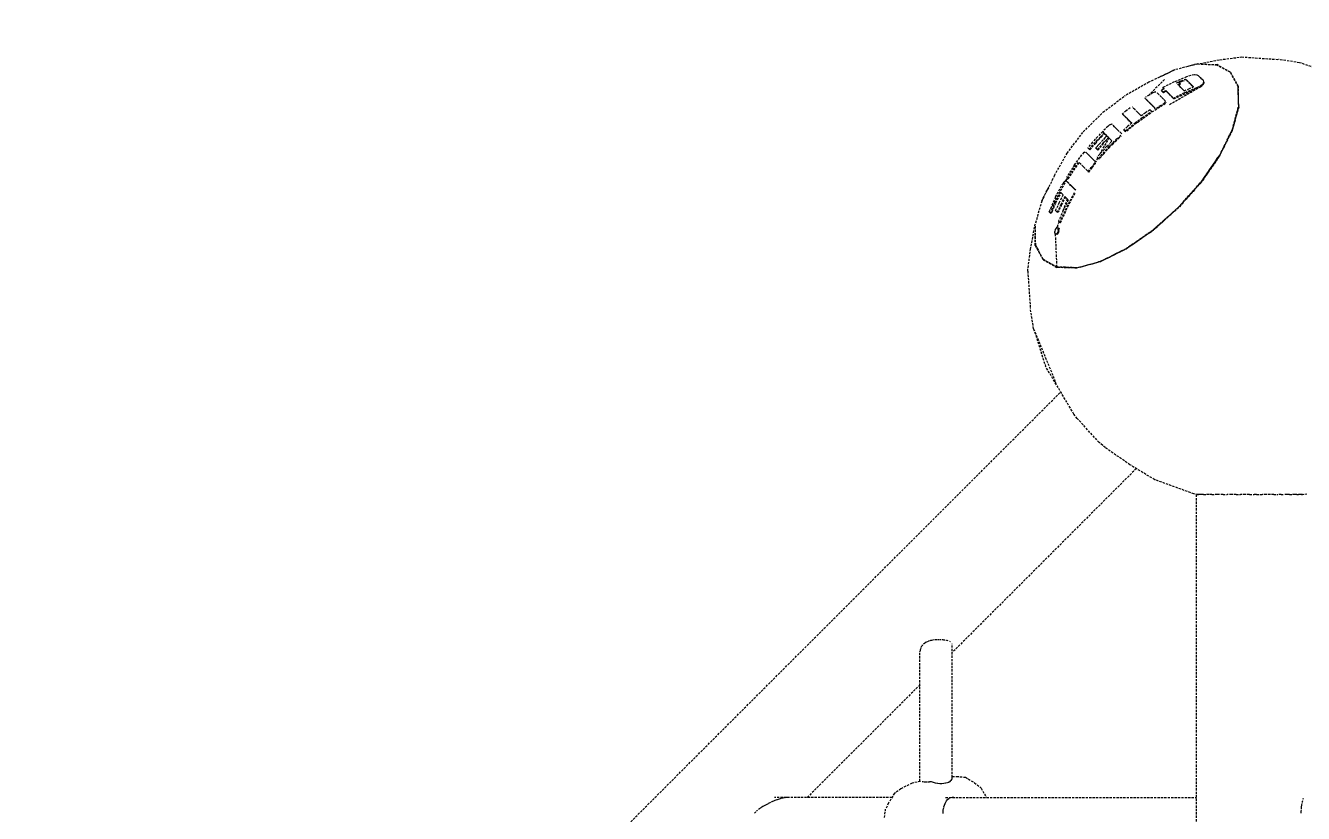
# Model space of a CAD drawing. Header units: millimetres. Extents: x -5899 to 5819, y -5159 to 4068.
# Drawn here: x -2315 to -1602, y 836 to 1275 of the extents above; entities that cross this region are included whole.
import ezdxf

# ---------------------------------------------------------------- set-up
doc = ezdxf.new("R2010")
doc.units = ezdxf.units.MM
doc.linetypes.add('HIDDEN', pattern=[1.905, 1.27, -0.635])
for name, color, linetype in [('DIKOM_ОБЪЕКТ', 7, 'Continuous'), ('DIKOM_РАЗМЕР_ЗОНА', 7, 'Continuous'), ('DIKOM_РАЗМЕР_ОБЪЕКТА', 7, 'Continuous')]:
    doc.layers.add(name, color=color, linetype=linetype)
doc.styles.add('style1', font='arialbd.ttf', dxfattribs={"width": 0.8})
doc.dimstyles.new('1-50', dxfattribs={"dimtxt": 300, "dimasz": 200, "dimexe": 100, "dimexo": 0, "dimgap": 100, "dimtad": 1, "dimtxsty": 'style1', "dimcen": 200, "dimclrd": 7, "dimclre": 7, "dimclrt": 7, "dimadec": 1, "dimazin": 2, "dimtfac": 1, "dimtmove": 0, "dimatfit": 2, "dimfxl": 0, "dimlwd": 25, "dimlwe": 18, "dimarcsym": 0})

# ---------------------------------------------------------------- blocks, each defined once
blk = doc.blocks.new('*D0')
at = {"layer": 'Defpoints', "color": 0, "transparency": 16777216}
for p in [(-587.32, 2301.17), (-4790.55, -2120.14), (-586.68, -2120.14)]:
    blk.add_point(p, dxfattribs=at)
at = {"layer": 'DIKOM_РАЗМЕР_ОБЪЕКТА', "color": 7, "lineweight": 18, "transparency": 16777216}
for p, q in [((-587.32, 2301.17), (-4890.55, 2301.17)), ((-586.68, -2120.14), (-4890.55, -2120.14))]:
    blk.add_line(p, q, dxfattribs=at)
at = {"layer": 'DIKOM_РАЗМЕР_ОБЪЕКТА', "color": 7, "lineweight": 25, "transparency": 16777216}
blk.add_line((-4790.55, 2101.17), (-4790.55, -1920.14), dxfattribs=at)
at = {"layer": 'DIKOM_РАЗМЕР_ОБЪЕКТА', "color": 7, "transparency": 16777216}
for points in [[(-4823.88, 2101.17), (-4757.22, 2101.17), (-4790.55, 2301.17)], [(-4823.88, -1920.14), (-4757.22, -1920.14), (-4790.55, -2120.14)]]:
    blk.add_solid(points, dxfattribs=at)
at = {"layer": 'DIKOM_РАЗМЕР_ОБЪЕКТА', "color": 7, "transparency": 16777216, "insert": (-5069.25, 85.55), "char_height": 300, "attachment_point": 5, "rotation": 90, "style": 'style1'}
blk.add_mtext('{\\fArial|b0|i0|c204|p34;\\H1.16667x;4400}', dxfattribs=at)
blk = doc.blocks.new('*D2')
at = {"layer": 'Defpoints', "color": 0, "transparency": 16777216}
for p in [(-5423.09, 4068.46), (-588.59, 4068.46), (-588.59, -3888.19)]:
    blk.add_point(p, dxfattribs=at)
at = {"layer": 'DIKOM_РАЗМЕР_ЗОНА', "color": 7, "lineweight": 18, "transparency": 16777216}
for p, q in [((-588.59, 4068.46), (-5523.09, 4068.46)), ((-588.59, -3888.19), (-5523.09, -3888.19))]:
    blk.add_line(p, q, dxfattribs=at)
at = {"layer": 'DIKOM_РАЗМЕР_ЗОНА', "color": 7, "lineweight": 25, "transparency": 16777216}
blk.add_line((-5423.09, -3688.19), (-5423.09, 3868.46), dxfattribs=at)
at = {"layer": 'DIKOM_РАЗМЕР_ЗОНА', "color": 7, "transparency": 16777216}
for points in [[(-5456.42, 3868.46), (-5389.75, 3868.46), (-5423.09, 4068.46)], [(-5456.42, -3688.19), (-5389.75, -3688.19), (-5423.09, -3888.19)]]:
    blk.add_solid(points, dxfattribs=at)
at = {"layer": 'DIKOM_РАЗМЕР_ЗОНА', "color": 7, "transparency": 16777216, "insert": (-5701.79, 90.08), "char_height": 300, "attachment_point": 5, "rotation": 90, "style": 'style1'}
blk.add_mtext('{\\fArial|b0|i0|c204|p34;\\H1.16667x;7900}', dxfattribs=at)

msp = doc.modelspace()

# ---------------------------------------------------------------- linework, layer by layer
at = {"layer": 'DIKOM_ОБЪЕКТ', "color": 7, "linetype": 'HIDDEN', "lineweight": 15}
for p, q in [((-1661.955, 1253.7), (-1649.036, 1256.09)), ((-1649.036, 1256.09), (-1636.926, 1257.691)), ((-1636.926, 1257.691), (-1616.344, 1256.229)), ((-1604.716, 1254.461), (-1616.344, 1256.229)), ((-1583.67, 1247.765), (-1604.716, 1254.461)), ((-1674.149, 1250.509), (-1688.634, 1243.562)), ((-1682.868, 1246.327), (-1675.334, 1250.071)), ((-1674.705, 1250.241), (-1675.334, 1250.071)), ((-1661.387, 1253.75), (-1674.149, 1250.509)), ((-1665.331, 1247.308), (-1667.704, 1246.582)), ((-1661.955, 1253.7), (-1667.433, 1252.214)), ((-1663.276, 1247.621), (-1665.331, 1247.308)), ((-1661.76, 1247.548), (-1663.276, 1247.621)), ((-1660.924, 1247.178), (-1661.76, 1247.548)), ((-1661.387, 1253.75), (-1651.033, 1253.306)), ((-1660.013, 1246.266), (-1660.924, 1247.178)), ((-1657.429, 1253.58), (-1650.741, 1253.403)), ((-1643.261, 1249.082), (-1651.033, 1253.306)), ((-1643.071, 1249.211), (-1650.741, 1253.403)), ((-1643.261, 1249.082), (-1638.951, 1240.942)), ((-1643.167, 1248.987), (-1638.94, 1241.197)), ((-1643.167, 1248.987), (-1638.951, 1240.942)), ((-1638.724, 1241.125), (-1643.071, 1249.211)), ((-1688.634, 1243.562), (-1702.355, 1235.808)), ((-1679.928, 1245.122), (-1688.93, 1236.141)), ((-1674.525, 1243.712), (-1680.875, 1240.622)), ((-1680.681, 1240.194), (-1680.875, 1240.622)), ((-1680.875, 1240.622), (-1680.496, 1240.243)), ((-1680.681, 1240.194), (-1680.303, 1239.816)), ((-1680.496, 1240.243), (-1680.102, 1239.849)), ((-1677.064, 1231.152), (-1659.77, 1241.165)), ((-1677.064, 1231.152), (-1661.673, 1240.238)), ((-1674.782, 1234.292), (-1661.673, 1240.238)), ((-1667.704, 1246.582), (-1674.525, 1243.712)), ((-1673.333, 1243.154), (-1670.753, 1244.284)), ((-1672.548, 1243.331), (-1673.212, 1243.034)), ((-1671.883, 1243.624), (-1672.548, 1243.331)), ((-1672.464, 1242.286), (-1671.801, 1242.583)), ((-1671.663, 1241.484), (-1672.464, 1242.286)), ((-1671.643, 1242.146), (-1672.114, 1241.935)), ((-1671.883, 1243.624), (-1671.515, 1243.256)), ((-1671.801, 1242.583), (-1671.136, 1242.876)), ((-1670.817, 1240.638), (-1671.663, 1241.484)), ((-1670.981, 1242.438), (-1671.643, 1242.146)), ((-1670.597, 1243.841), (-1671.642, 1243.383)), ((-1671.515, 1243.256), (-1671.136, 1242.876)), ((-1670.981, 1242.438), (-1671.136, 1242.876)), ((-1669.902, 1239.723), (-1670.817, 1240.638)), ((-1670.753, 1244.284), (-1668.157, 1245.355)), ((-1670.045, 1244.075), (-1670.597, 1243.841)), ((-1670.045, 1244.075), (-1668.014, 1244.907)), ((-1668.946, 1238.766), (-1666.368, 1239.897)), ((-1668.438, 1237.87), (-1661.792, 1240.668)), ((-1668.014, 1244.907), (-1668.157, 1245.355)), ((-1666.958, 1244.157), (-1668.157, 1245.355)), ((-1666.82, 1243.714), (-1668.014, 1244.907)), ((-1665.646, 1242.843), (-1666.958, 1244.157)), ((-1665.512, 1242.406), (-1666.82, 1243.714)), ((-1666.368, 1239.897), (-1663.772, 1240.97)), ((-1665.646, 1242.843), (-1664.731, 1241.928)), ((-1665.512, 1242.406), (-1664.6, 1241.494)), ((-1664.731, 1241.928), (-1663.772, 1240.97)), ((-1664.6, 1241.494), (-1663.989, 1240.881)), ((-1661.792, 1240.668), (-1659.727, 1241.691)), ((-1659.693, 1241.212), (-1661.792, 1240.668)), ((-1659.77, 1241.165), (-1661.792, 1240.668)), ((-1659.039, 1245.292), (-1660.013, 1246.266)), ((-1659.727, 1241.691), (-1658.413, 1242.76)), ((-1659.693, 1241.212), (-1658.455, 1242.162)), ((-1658.615, 1244.869), (-1659.039, 1245.292)), ((-1658.182, 1244.436), (-1658.615, 1244.869)), ((-1658.455, 1242.162), (-1657.846, 1243.155)), ((-1658.413, 1242.76), (-1657.929, 1243.72)), ((-1657.929, 1243.72), (-1658.182, 1244.436)), ((-1657.846, 1243.155), (-1657.85, 1243.605)), ((-1638.561, 1230.399), (-1638.951, 1240.942)), ((-1638.579, 1230.913), (-1638.94, 1241.197)), ((-1638.579, 1230.904), (-1638.937, 1241.118)), ((-1638.579, 1230.9), (-1638.724, 1241.125)), ((-1714.259, 1226.787), (-1702.355, 1235.808)), ((-1690.585, 1234.347), (-1690.82, 1234.752)), ((-1689.321, 1233.252), (-1690.82, 1234.752)), ((-1689.056, 1232.816), (-1690.585, 1234.347)), ((-1688.535, 1236.386), (-1690.493, 1235.178)), ((-1687.622, 1231.553), (-1689.321, 1233.252)), ((-1687.4, 1231.16), (-1689.056, 1232.816)), ((-1686.501, 1237.592), (-1688.535, 1236.386)), ((-1685.831, 1237.921), (-1686.501, 1237.592)), ((-1685.218, 1238.113), (-1685.831, 1237.921)), ((-1685.218, 1238.113), (-1684.74, 1238.157)), ((-1683.092, 1236.693), (-1684.453, 1238.054)), ((-1681.578, 1235.178), (-1683.092, 1236.693)), ((-1680.881, 1239.44), (-1681.65, 1239.03)), ((-1681.453, 1238.607), (-1681.65, 1239.03)), ((-1681.65, 1239.03), (-1681.219, 1238.599)), ((-1680.562, 1234.162), (-1681.578, 1235.178)), ((-1681.453, 1238.607), (-1681.023, 1238.179)), ((-1681.219, 1238.599), (-1680.772, 1238.152)), ((-1681.023, 1238.179), (-1680.578, 1237.733)), ((-1680.102, 1239.849), (-1680.881, 1239.44)), ((-1680.772, 1238.152), (-1679.999, 1238.564)), ((-1680.578, 1237.733), (-1680.772, 1238.152)), ((-1679.811, 1238.142), (-1680.578, 1237.733)), ((-1679.499, 1233.099), (-1680.562, 1234.162)), ((-1679.999, 1238.564), (-1679.225, 1238.971)), ((-1679.036, 1238.548), (-1679.811, 1238.142)), ((-1679.31, 1232.7), (-1679.499, 1233.099)), ((-1678.432, 1238.178), (-1679.225, 1238.971)), ((-1679.036, 1238.548), (-1679.225, 1238.971)), ((-1678.247, 1237.758), (-1679.036, 1238.548)), ((-1677.596, 1237.342), (-1678.432, 1238.178)), ((-1677.414, 1236.926), (-1678.247, 1237.758)), ((-1677.596, 1237.342), (-1676.311, 1236.057)), ((-1677.414, 1236.926), (-1676.133, 1235.645)), ((-1676.311, 1236.057), (-1674.953, 1234.698)), ((-1676.133, 1235.645), (-1674.782, 1234.292)), ((-1674.953, 1234.698), (-1668.438, 1237.87)), ((-1674.782, 1234.292), (-1674.953, 1234.698)), ((-1668.946, 1238.766), (-1669.902, 1239.723)), ((-1725.221, 1215.844), (-1714.259, 1226.787)), ((-1701.307, 1227.654), (-1703.423, 1225.986)), ((-1703.137, 1225.617), (-1703.423, 1225.986)), ((-1703.423, 1225.986), (-1701.839, 1224.402)), ((-1699.036, 1229.37), (-1701.307, 1227.654)), ((-1696.487, 1228.278), (-1697.933, 1229.722)), ((-1694.844, 1226.633), (-1696.487, 1228.278)), ((-1694.884, 1221.311), (-1686.943, 1226.992)), ((-1693.921, 1225.711), (-1694.844, 1226.633)), ((-1692.97, 1224.758), (-1693.921, 1225.711)), ((-1690.549, 1226.482), (-1692.97, 1224.758)), ((-1692.272, 1223.808), (-1687.163, 1227.368)), ((-1688.005, 1228.21), (-1690.549, 1226.482)), ((-1687.587, 1227.792), (-1688.005, 1228.21)), ((-1687.622, 1231.553), (-1686.397, 1230.327)), ((-1687.163, 1227.368), (-1687.587, 1227.792)), ((-1686.177, 1229.938), (-1687.4, 1231.16)), ((-1686.943, 1226.992), (-1687.163, 1227.368)), ((-1686.943, 1226.992), (-1680.28, 1231.169)), ((-1686.943, 1226.992), (-1684.253, 1228.762)), ((-1686.397, 1230.327), (-1685.112, 1229.042)), ((-1684.9, 1228.659), (-1686.177, 1229.938)), ((-1684.463, 1229.146), (-1682.501, 1230.357)), ((-1682.501, 1230.357), (-1680.473, 1231.561)), ((-1680.473, 1231.561), (-1679.89, 1231.984)), ((-1680.28, 1231.169), (-1679.722, 1231.57)), ((-1679.89, 1231.984), (-1679.521, 1232.413)), ((-1679.722, 1231.57), (-1679.344, 1231.997)), ((-1679.2, 1232.393), (-1679.344, 1231.997)), ((-1638.561, 1229.684), (-1642.301, 1216.36)), ((-1638.57, 1230.361), (-1642.051, 1217.3)), ((-1642.051, 1217.3), (-1638.747, 1229.833)), ((-1638.561, 1230.399), (-1638.747, 1229.833)), ((-1638.561, 1230.399), (-1638.579, 1230.894)), ((-1638.561, 1229.684), (-1638.57, 1230.361)), ((-1711.47, 1218.955), (-1714.422, 1216.097)), ((-1710.737, 1219.545), (-1711.47, 1218.955)), ((-1710.02, 1219.947), (-1710.737, 1219.545)), ((-1710.02, 1219.947), (-1709.422, 1220.102)), ((-1709.022, 1219.983), (-1709.422, 1220.102)), ((-1707.736, 1218.696), (-1709.022, 1219.983)), ((-1707.045, 1218.003), (-1707.736, 1218.696)), ((-1703.137, 1225.617), (-1701.488, 1223.967)), ((-1700.533, 1218.834), (-1702.681, 1216.989)), ((-1696.137, 1220.89), (-1701.841, 1216.148)), ((-1700.976, 1223.539), (-1701.839, 1224.402)), ((-1695.64, 1220.728), (-1701.561, 1215.818)), ((-1700.662, 1223.141), (-1701.488, 1223.967)), ((-1700.068, 1222.631), (-1700.976, 1223.539)), ((-1699.796, 1222.274), (-1700.662, 1223.141)), ((-1698.194, 1220.757), (-1700.533, 1218.834)), ((-1700.068, 1222.631), (-1699.141, 1221.705)), ((-1699.796, 1222.274), (-1698.87, 1221.348)), ((-1699.141, 1221.705), (-1698.194, 1220.757)), ((-1698.24, 1220.718), (-1698.87, 1221.348)), ((-1692.272, 1223.808), (-1696.137, 1220.89)), ((-1694.884, 1221.311), (-1695.64, 1220.728)), ((-1734.27, 1203.946), (-1725.221, 1215.844)), ((-1717.291, 1213.149), (-1720.075, 1210.112)), ((-1717.917, 1210.75), (-1715.83, 1212.979)), ((-1717.465, 1205.946), (-1711.19, 1212.649)), ((-1714.422, 1216.097), (-1717.291, 1213.149)), ((-1716.906, 1211.163), (-1715.159, 1213.013)), ((-1716.033, 1203.41), (-1710.874, 1212.332)), ((-1715.83, 1212.979), (-1713.698, 1215.157)), ((-1714.188, 1211.406), (-1715.297, 1210.245)), ((-1715.159, 1213.013), (-1713.372, 1214.831)), ((-1711.19, 1212.649), (-1714.422, 1216.097)), ((-1714.422, 1216.097), (-1713.698, 1215.157)), ((-1714.383, 1209.349), (-1711.19, 1212.649)), ((-1713.15, 1212.513), (-1714.188, 1211.406)), ((-1711.19, 1212.649), (-1713.698, 1215.157)), ((-1713.698, 1215.157), (-1712.917, 1214.376)), ((-1713.15, 1212.513), (-1712.638, 1213.041)), ((-1711.19, 1212.649), (-1712.917, 1214.376)), ((-1712.917, 1214.376), (-1712.095, 1213.553)), ((-1712.095, 1213.553), (-1712.638, 1213.041)), ((-1711.19, 1212.649), (-1712.095, 1213.553)), ((-1711.19, 1212.649), (-1710.25, 1211.708)), ((-1710.25, 1211.708), (-1709.267, 1210.724)), ((-1708.657, 1209.812), (-1706.506, 1211.905)), ((-1707.426, 1210.42), (-1705.722, 1212.054)), ((-1706.324, 1217.283), (-1707.045, 1218.003)), ((-1706.506, 1211.905), (-1704.323, 1213.968)), ((-1705.757, 1216.716), (-1706.324, 1217.283)), ((-1705.173, 1216.132), (-1705.757, 1216.716)), ((-1705.722, 1212.054), (-1704.033, 1213.646)), ((-1703.964, 1214.923), (-1705.173, 1216.132)), ((-1703.676, 1214.597), (-1703.964, 1214.923)), ((-1702.398, 1216.654), (-1702.681, 1216.989)), ((-1702.681, 1216.989), (-1702.266, 1216.574)), ((-1702.398, 1216.654), (-1701.977, 1216.234)), ((-1702.266, 1216.574), (-1701.841, 1216.148)), ((-1701.561, 1215.818), (-1701.977, 1216.234)), ((-1701.561, 1215.818), (-1701.841, 1216.148)), ((-1642.301, 1216.36), (-1649.4, 1202.235)), ((-1642.051, 1217.3), (-1649.169, 1202.814)), ((-1649.169, 1202.814), (-1642.467, 1216.574)), ((-1649.108, 1202.937), (-1642.61, 1216.163)), ((-1642.051, 1217.3), (-1642.467, 1216.574)), ((-1642.442, 1216.505), (-1642.195, 1217.006)), ((-1724.549, 1204.472), (-1725.067, 1204.082)), ((-1724.549, 1204.472), (-1724.123, 1204.629)), ((-1723.469, 1204.266), (-1723.836, 1204.549)), ((-1722.515, 1203.229), (-1723.836, 1204.549)), ((-1722.166, 1202.963), (-1723.469, 1204.266)), ((-1720.075, 1210.112), (-1722.763, 1206.997)), ((-1722.763, 1206.997), (-1722.351, 1206.585)), ((-1722.351, 1206.585), (-1721.933, 1206.166)), ((-1721.933, 1206.166), (-1717.917, 1210.75)), ((-1721.573, 1205.876), (-1721.933, 1206.166)), ((-1721.573, 1205.876), (-1718.308, 1209.635)), ((-1717.393, 1207.943), (-1718.37, 1206.851)), ((-1717.927, 1206.408), (-1718.37, 1206.851)), ((-1718.308, 1209.635), (-1716.906, 1211.163)), ((-1717.465, 1205.946), (-1717.927, 1206.408)), ((-1713.492, 1206.309), (-1717.502, 1201.733)), ((-1717.465, 1205.946), (-1714.383, 1209.349)), ((-1717.124, 1205.656), (-1717.465, 1205.946)), ((-1716.39, 1209.069), (-1717.393, 1207.943)), ((-1717.124, 1205.656), (-1714.054, 1209.045)), ((-1716.738, 1200.97), (-1712.792, 1205.46)), ((-1716.39, 1209.069), (-1715.297, 1210.245)), ((-1713.864, 1203.653), (-1710.861, 1206.912)), ((-1712.108, 1207.805), (-1713.492, 1206.309)), ((-1712.792, 1205.46), (-1710.752, 1207.658)), ((-1712.108, 1207.805), (-1710.69, 1209.265)), ((-1710.861, 1206.912), (-1709.088, 1208.762)), ((-1710.752, 1207.658), (-1708.657, 1209.812)), ((-1709.267, 1210.724), (-1710.69, 1209.265)), ((-1709.088, 1208.762), (-1707.426, 1210.42)), ((-1741.301, 1191.472), (-1734.27, 1203.946)), ((-1730.114, 1197.403), (-1734.671, 1190.431)), ((-1730.879, 1194.688), (-1727.83, 1199.044)), ((-1730.476, 1194.455), (-1727.497, 1198.71)), ((-1730.114, 1197.403), (-1725.612, 1203.489)), ((-1726.558, 1197.77), (-1727.83, 1199.044)), ((-1725.143, 1196.355), (-1726.558, 1197.77)), ((-1725.067, 1204.082), (-1725.612, 1203.489)), ((-1721.015, 1201.728), (-1722.515, 1203.229)), ((-1720.659, 1201.455), (-1722.166, 1202.963)), ((-1719.906, 1200.618), (-1721.015, 1201.728)), ((-1720.759, 1195.925), (-1719.11, 1198.049)), ((-1719.548, 1200.342), (-1720.659, 1201.455)), ((-1720.06, 1196.125), (-1718.761, 1197.79)), ((-1718.763, 1199.475), (-1719.906, 1200.618)), ((-1718.416, 1199.212), (-1719.548, 1200.342)), ((-1718.837, 1198.476), (-1719.11, 1198.049)), ((-1718.837, 1198.476), (-1718.68, 1198.897)), ((-1718.761, 1197.79), (-1718.485, 1198.224)), ((-1718.485, 1198.224), (-1718.332, 1198.641)), ((-1717.185, 1201.416), (-1718.416, 1199.212)), ((-1717.502, 1201.733), (-1717.122, 1201.353)), ((-1717.122, 1201.353), (-1716.738, 1200.97)), ((-1716.398, 1200.699), (-1716.738, 1200.97)), ((-1713.864, 1203.653), (-1716.398, 1200.699)), ((-1649.603, 1202.34), (-1659.607, 1187.913)), ((-1649.169, 1202.814), (-1659.444, 1187.904)), ((-1659.444, 1187.904), (-1649.603, 1202.34)), ((-1649.4, 1202.235), (-1659.378, 1187.877)), ((-1654.414, 1195.203), (-1649.66, 1202.101)), ((-1649.169, 1202.814), (-1649.603, 1202.34)), ((-1649.46, 1202.393), (-1649.171, 1202.812)), ((-1741.301, 1191.472), (-1748.437, 1177.237)), ((-1733.949, 1189.907), (-1730.879, 1194.688)), ((-1733.54, 1189.681), (-1730.597, 1194.274)), ((-1725.143, 1196.355), (-1723.823, 1195.035)), ((-1723.823, 1195.035), (-1722.448, 1193.66)), ((-1722.448, 1193.66), (-1720.759, 1195.925)), ((-1722.086, 1193.42), (-1722.448, 1193.66)), ((-1722.086, 1193.42), (-1720.4, 1195.683)), ((-1720.4, 1195.683), (-1720.06, 1196.125)), ((-1748.404, 1177.323), (-1744.275, 1185.538)), ((-1744.322, 1171.349), (-1734.787, 1188.541)), ((-1740.644, 1179.542), (-1736.703, 1186.981)), ((-1736.137, 1187.816), (-1736.703, 1186.981)), ((-1735.591, 1188.373), (-1736.137, 1187.816)), ((-1735.591, 1188.373), (-1735.124, 1188.62)), ((-1734.415, 1189.751), (-1735.124, 1188.62)), ((-1734.856, 1189.047), (-1734.467, 1189.803)), ((-1734.375, 1188.321), (-1734.787, 1188.541)), ((-1733.508, 1187.262), (-1734.787, 1188.541)), ((-1733.105, 1187.049), (-1734.375, 1188.321)), ((-1733.851, 1189.376), (-1734.265, 1189.604)), ((-1732.096, 1185.85), (-1733.508, 1187.262)), ((-1731.696, 1185.64), (-1733.105, 1187.049)), ((-1730.942, 1184.695), (-1732.096, 1185.85)), ((-1730.545, 1184.489), (-1731.696, 1185.64)), ((-1729.732, 1183.483), (-1730.942, 1184.695)), ((-1729.341, 1183.285), (-1730.545, 1184.489)), ((-1672.26, 1173.701), (-1659.607, 1187.913)), ((-1659.444, 1187.904), (-1672.176, 1173.595)), ((-1659.378, 1187.877), (-1672.027, 1173.644)), ((-1668.383, 1177.86), (-1659.516, 1187.824)), ((-1748.437, 1177.237), (-1752.157, 1163.978)), ((-1740.644, 1179.542), (-1744.322, 1171.349)), ((-1743.508, 1170.534), (-1740.912, 1176.454)), ((-1742.61, 1171.473), (-1740.477, 1176.281)), ((-1740.912, 1176.454), (-1738.017, 1182.269)), ((-1740.655, 1171.929), (-1738.621, 1176.334)), ((-1740.477, 1176.281), (-1737.669, 1181.92)), ((-1738.621, 1176.334), (-1736.423, 1180.675)), ((-1738.017, 1182.269), (-1737.244, 1181.496)), ((-1735.519, 1179.771), (-1737.718, 1175.431)), ((-1735.182, 1179.434), (-1737.295, 1175.264)), ((-1737.244, 1181.496), (-1736.423, 1180.675)), ((-1734.224, 1178.476), (-1736.614, 1171.741)), ((-1733.59, 1177.842), (-1736.487, 1172.031)), ((-1735.519, 1179.771), (-1734.576, 1178.827)), ((-1734.576, 1178.827), (-1733.59, 1177.842)), ((-1734.328, 1174.139), (-1729.891, 1182.33)), ((-1733.906, 1174.006), (-1731.288, 1178.987)), ((-1731.288, 1178.987), (-1729.499, 1182.135)), ((-1744.322, 1171.349), (-1743.923, 1170.949)), ((-1743.508, 1170.534), (-1743.923, 1170.949)), ((-1743.061, 1170.387), (-1743.508, 1170.534)), ((-1742.61, 1171.473), (-1743.061, 1170.387)), ((-1740.209, 1171.484), (-1740.655, 1171.929)), ((-1739.752, 1171.026), (-1740.209, 1171.484)), ((-1737.718, 1175.431), (-1739.752, 1171.026)), ((-1739.32, 1170.876), (-1739.752, 1171.026)), ((-1737.295, 1175.264), (-1739.32, 1170.876)), ((-1736.487, 1172.031), (-1739.087, 1166.111)), ((-1738.314, 1165.339), (-1734.328, 1174.139)), ((-1737.89, 1165.212), (-1733.906, 1174.006)), ((-1687.009, 1160.634), (-1672.26, 1173.701)), ((-1672.176, 1173.595), (-1686.472, 1160.886)), ((-1672.027, 1173.644), (-1686.346, 1160.904)), ((-1754.68, 1150.269), (-1752.157, 1163.936)), ((-1752.153, 1163.223), (-1752.157, 1163.978)), ((-1752.153, 1163.223), (-1751.953, 1152.869)), ((-1740.436, 1162.211), (-1740.853, 1161.37)), ((-1740.002, 1162.671), (-1740.436, 1162.211)), ((-1738.736, 1165.76), (-1739.798, 1162.717)), ((-1739.177, 1162.638), (-1739.616, 1162.758)), ((-1739.184, 1161.896), (-1739.329, 1162.491)), ((-1739.225, 1161.018), (-1739.184, 1161.896)), ((-1739.087, 1166.111), (-1738.703, 1165.728)), ((-1738.899, 1162.374), (-1738.754, 1161.776)), ((-1738.795, 1160.91), (-1738.754, 1161.776)), ((-1738.703, 1165.728), (-1738.314, 1165.339)), ((-1737.89, 1165.212), (-1738.314, 1165.339)), ((-1686.289, 1161.05), (-1680.077, 1166.571)), ((-1751.981, 1152.557), (-1752.081, 1159.51)), ((-1741.152, 1159.493), (-1741.108, 1160.38)), ((-1741.152, 1159.493), (-1741.007, 1158.884)), ((-1740.853, 1161.37), (-1741.108, 1160.38)), ((-1740.277, 1158.507), (-1740.721, 1158.609)), ((-1739.872, 1140.506), (-1740.68, 1158.6)), ((-1740.335, 1158.695), (-1739.898, 1159.158)), ((-1739.485, 1160), (-1739.898, 1159.158)), ((-1739.886, 1158.605), (-1739.455, 1159.075)), ((-1739.225, 1161.018), (-1739.485, 1160)), ((-1739.054, 1159.896), (-1739.455, 1159.075)), ((-1738.827, 1160.721), (-1739.054, 1159.896)), ((-1686.472, 1160.886), (-1701.355, 1150.635)), ((-1701.355, 1150.635), (-1687.009, 1160.634)), ((-1686.346, 1160.904), (-1700.982, 1150.762)), ((-1700.875, 1150.966), (-1686.475, 1160.884)), ((-1686.472, 1160.886), (-1687.009, 1160.634)), ((-1756.22, 1138.199), (-1754.68, 1150.269)), ((-1747.635, 1144.472), (-1751.981, 1152.557)), ((-1751.774, 1152.424), (-1751.953, 1152.869)), ((-1751.953, 1152.869), (-1747.642, 1144.73)), ((-1751.775, 1152.427), (-1749.404, 1148.057)), ((-1749.393, 1148.035), (-1751.774, 1152.424)), ((-1701.355, 1150.635), (-1715.821, 1143.525)), ((-1715.821, 1143.525), (-1702.27, 1150.25)), ((-1700.982, 1150.762), (-1715.373, 1143.611)), ((-1715.244, 1143.81), (-1701.36, 1150.632)), ((-1701.355, 1150.635), (-1702.27, 1150.25)), ((-1747.642, 1144.73), (-1739.872, 1140.506)), ((-1747.635, 1144.472), (-1739.964, 1140.279)), ((-1747.548, 1144.635), (-1739.739, 1140.401)), ((-1746.942, 1144.306), (-1747.498, 1144.609)), ((-1739.746, 1140.405), (-1746.942, 1144.306)), ((-1728.752, 1139.983), (-1739.964, 1140.279)), ((-1729.516, 1140.061), (-1739.872, 1140.506)), ((-1739.739, 1140.401), (-1728.915, 1140.03)), ((-1739.739, 1140.401), (-1729.516, 1140.061)), ((-1728.915, 1140.03), (-1715.821, 1143.525)), ((-1728.915, 1140.03), (-1716.756, 1143.304)), ((-1728.752, 1139.983), (-1715.373, 1143.611)), ((-1727.754, 1140.34), (-1715.84, 1143.521)), ((-1715.821, 1143.525), (-1716.756, 1143.304)), ((-1756.22, 1138.199), (-1754.763, 1117.579)), ((-1728.915, 1140.03), (-1729.516, 1140.061)), ((-1752.923, 1106.007), (-1754.763, 1117.579)), ((-1752.923, 1106.007), (-1746.225, 1084.939)), ((-1752.923, 1106.007), (-1741.031, 1077.068)), ((-1730.466, 1058.454), (-1746.225, 1084.939)), ((-1740.314, 1075.46), (-1741.031, 1077.068)), ((-2637.619, 170.93), (-1737.798, 1070.777)), ((-1728.629, 1055.973), (-1730.466, 1058.454)), ((-1716.357, 1042.639), (-1728.629, 1055.973)), ((-1712.967, 1039.706), (-1716.357, 1042.639)), ((-1699.207, 1030.15), (-1712.967, 1039.706)), ((-1695.692, 1028.033), (-1798.29, 925.435)), ((-1685.378, 1021.821), (-1699.207, 1030.15)), ((-1663.553, 1013.929), (-1685.378, 1021.821)), ((-1660.903, 1013.494), (-1663.553, 1013.929)), ((-1662.34, 1013.494), (-1662.34, -833.255)), ((-1661.884, 1013.494), (-1661.318, 1013.494)), ((-1661.279, 1013.494), (-1661.864, 1013.494)), ((-1661.318, 1013.494), (-1660.903, 1013.494)), ((-1660.473, 1013.494), (-1661.279, 1013.494)), ((-1659.456, 1013.494), (-1660.473, 1013.494)), ((-1658.248, 1013.494), (-1659.456, 1013.494)), ((-1658.248, 1013.494), (-1656.861, 1013.494)), ((-1655.3, 1013.494), (-1656.861, 1013.494)), ((-1653.563, 1013.494), (-1655.3, 1013.494)), ((-1653.563, 1013.494), (-1651.647, 1013.494)), ((-1650.478, 1013.494), (-1651.647, 1013.494)), ((-1647.305, 1013.494), (-1650.478, 1013.494)), ((-1647.305, 1013.494), (-1644.939, 1013.494)), ((-1642.5, 1013.494), (-1644.939, 1013.494)), ((-1640.025, 1013.494), (-1642.5, 1013.494)), ((-1640.025, 1013.494), (-1637.519, 1013.494)), ((-1634.999, 1013.494), (-1637.519, 1013.494)), ((-1632.49, 1013.494), (-1634.999, 1013.494)), ((-1632.49, 1013.494), (-1630.022, 1013.494)), ((-1628.671, 1013.494), (-1630.022, 1013.494)), ((-1628.671, 1013.494), (-1625.285, 1013.494)), ((-1623.036, 1013.494), (-1625.285, 1013.494)), ((-1620.874, 1013.494), (-1623.036, 1013.494)), ((-1619.001, 1013.494), (-1620.874, 1013.494)), ((-1619.001, 1013.494), (-1616.825, 1013.494)), ((-1614.97, 1013.494), (-1616.825, 1013.494)), ((-1614.97, 1013.494), (-1613.229, 1013.494)), ((-1611.598, 1013.494), (-1613.229, 1013.494)), ((-1610.196, 1013.494), (-1611.598, 1013.494)), ((-1610.196, 1013.494), (-1608.658, 1013.494)), ((-1607.373, 1013.494), (-1608.658, 1013.494)), ((-1606.221, 1013.494), (-1607.373, 1013.494)), ((-1606.221, 1013.494), (-1605.21, 1013.494)), ((-1604.344, 1013.494), (-1605.21, 1013.494)), ((-1603.628, 1013.494), (-1604.344, 1013.494)), ((-1603.067, 1013.494), (-1603.628, 1013.494)), ((-1603.522, 1013.494), (-1600.588, 1013.97)), ((-1603.522, 1013.494), (-1603.024, 1013.494)), ((-1816.171, 927.038), (-1816.277, 926.261)), ((-1815.846, 928.103), (-1816.078, 927.383)), ((-1815.405, 928.924), (-1815.764, 928.266)), ((-1814.808, 929.676), (-1815.299, 929.081)), ((-1813.823, 930.543), (-1814.478, 929.996)), ((-1812.828, 931.162), (-1813.602, 930.686)), ((-1811.754, 931.653), (-1812.583, 931.277)), ((-1810.634, 932), (-1811.487, 931.745)), ((-1809.901, 932.138), (-1810.349, 932.067)), ((-1809.46, 932.239), (-1809.902, 932.138)), ((-1808.183, 932.426), (-1809.127, 932.303)), ((-1806.964, 932.496), (-1807.871, 932.459)), ((-1805.769, 932.541), (-1806.512, 932.521)), ((-1804.585, 932.487), (-1805.447, 932.543)), ((-1803.453, 932.428), (-1804.035, 932.461)), ((-1802.412, 932.295), (-1803.142, 932.405)), ((-1801.443, 932.15), (-1801.942, 932.223)), ((-1800.566, 931.939), (-1801.175, 932.105)), ((-1799.229, 931.443), (-1799.625, 931.657)), ((-1798.29, 855.749), (-1798.29, 930.183)), ((-1816.29, 853.508), (-1816.29, 926.08)), ((-1816.29, 907.435), (-1879.132, 844.593)), ((-1798.581, 854.589), (-1798.364, 855.128)), ((-1798.358, 855.195), (-1798.306, 855.701)), ((-1798.29, 856.352), (-1795.882, 856.284)), ((-1795.882, 856.284), (-1790.967, 855.851)), ((-1790.967, 855.851), (-1785.882, 852.819)), ((-1826.927, 849.415), (-1830.496, 846.881)), ((-1820.726, 852.565), (-1826.927, 849.415)), ((-1816.062, 853.557), (-1820.726, 852.565)), ((-1814.645, 853.239), (-1815.095, 853.294)), ((-1813.968, 853.191), (-1814.645, 853.24)), ((-1813.091, 853.162), (-1813.853, 853.184)), ((-1812.225, 853.164), (-1812.964, 853.16)), ((-1811.076, 853.193), (-1811.995, 853.165)), ((-1809.99, 853.248), (-1810.954, 853.197)), ((-1808.833, 852.878), (-1809.854, 853.2)), ((-1807.658, 852.585), (-1808.719, 852.848)), ((-1806.48, 852.379), (-1807.559, 852.565)), ((-1805.306, 852.264), (-1806.391, 852.368)), ((-1804.149, 852.234), (-1805.225, 852.261)), ((-1803.043, 852.302), (-1804.076, 852.238)), ((-1802.009, 852.47), (-1802.979, 852.311)), ((-1801.062, 852.727), (-1801.948, 852.485)), ((-1800.235, 853.067), (-1801.005, 852.748)), ((-1800.184, 853.096), (-1799.551, 853.491)), ((-1799.507, 853.529), (-1799.008, 853.982)), ((-1798.972, 854.032), (-1798.607, 854.527)), ((-1785.882, 852.819), (-1782.204, 849.818)), ((-1782.204, 849.818), (-1779.335, 844.74)), ((-1900.991, 841.092), (-1902.117, 840.503)), ((-1900.482, 841.349), (-1900.911, 841.131)), ((-1899.716, 841.721), (-1900.482, 841.349)), ((-1898.835, 842.127), (-1899.363, 841.892)), ((-1897.681, 842.619), (-1898.835, 842.127)), ((-1897.14, 842.822), (-1897.681, 842.619)), ((-1831.884, 844.595), (-1897.45, 844.592)), ((-1896.167, 843.186), (-1897.14, 842.822)), ((-1895.448, 843.435), (-1895.959, 843.267)), ((-1894.324, 843.799), (-1895.311, 843.48)), ((-1893.822, 843.926), (-1894.322, 843.799)), ((-1892.675, 844.215), (-1893.822, 843.926)), ((-1891.885, 844.365), (-1892.591, 844.231)), ((-1891.207, 844.491), (-1891.65, 844.41)), ((-1890.308, 844.56), (-1891.201, 844.492)), ((-1889.898, 844.592), (-1890.308, 844.56)), ((-1833.763, 841.501), (-1835.477, 837.987)), ((-1830.496, 846.881), (-1833.763, 841.501)), ((-1802.395, 841.078), (-1802.816, 840.162)), ((-1802.119, 841.522), (-1802.371, 841.123)), ((-1802.119, 841.522), (-1801.957, 841.958)), ((-1801.998, 844.597), (-1662.221, 844.598)), ((-1801.94, 841.995), (-1801.498, 842.731)), ((-1801.477, 842.759), (-1800.906, 843.386)), ((-1800.881, 843.405), (-1800.18, 843.913)), ((-1799.334, 844.298), (-1800.155, 843.926)), ((-1798.379, 844.529), (-1799.304, 844.307)), ((-1797.331, 844.597), (-1798.342, 844.532)), ((-1603.339, 840.419), (-1603.181, 841.269)), ((-1603.067, 841.729), (-1602.991, 842.148)), ((-1602.974, 842.226), (-1602.81, 842.937)), ((-1602.621, 843.648), (-1602.511, 844.091)), ((-1907.794, 836.627), (-1908.644, 835.843)), ((-1906.852, 837.401), (-1907.503, 836.868)), ((-1905.303, 838.556), (-1906.275, 837.849)), ((-1903.929, 839.453), (-1904.963, 838.784)), ((-1903.571, 839.671), (-1903.929, 839.454)), ((-1902.489, 840.299), (-1903.571, 839.671)), ((-1902.117, 840.503), (-1902.489, 840.299)), ((-1836.061, 833.325), (-1835.477, 837.987)), ((-1803.444, 836.817), (-1803.366, 837.926)), ((-1803.396, 835.687), (-1803.444, 836.817)), ((-1803.161, 839.058), (-1803.36, 837.998)), ((-1802.835, 840.109), (-1803.148, 839.119)), ((-1603.73, 835.735), (-1603.694, 836.733)), ((-1603.687, 836.929), (-1603.627, 837.742)), ((-1603.603, 838.155), (-1603.508, 839.175)), ((-1603.497, 839.287), (-1603.371, 840.221))]:
    msp.add_line(p, q, dxfattribs=at)

# ---------------------------------------------------------------- dimensions: what is measured, and where the dimension line sits
at = {"layer": 'DIKOM_РАЗМЕР_ЗОНА'}
dim = msp.add_linear_dim(base=(-5423.085, 4068.456), p1=(-588.589, -3888.186), p2=(-588.589, 4068.456), angle=90, text='{\\fArial|b0|i0|c204|p34;\\H1.16667x;7900}', dimstyle='1-50', dxfattribs=at)
dim.commit()
dim.dimension.update_dxf_attribs({"geometry": '*D2', "text_midpoint": (-5423.085, 90.075), "dimtype": 161})
at = {"layer": 'DIKOM_РАЗМЕР_ОБЪЕКТА'}
dim = msp.add_linear_dim(base=(-4790.551, -2120.137), p1=(-587.32, 2301.167), p2=(-586.678, -2120.137), angle=90, text='{\\fArial|b0|i0|c204|p34;\\H1.16667x;4400}', dimstyle='1-50', dxfattribs=at)
dim.commit()
dim.dimension.update_dxf_attribs({"geometry": '*D0', "text_midpoint": (-4790.551, 85.551), "dimtype": 160})

doc.saveas('drawing.dxf')
